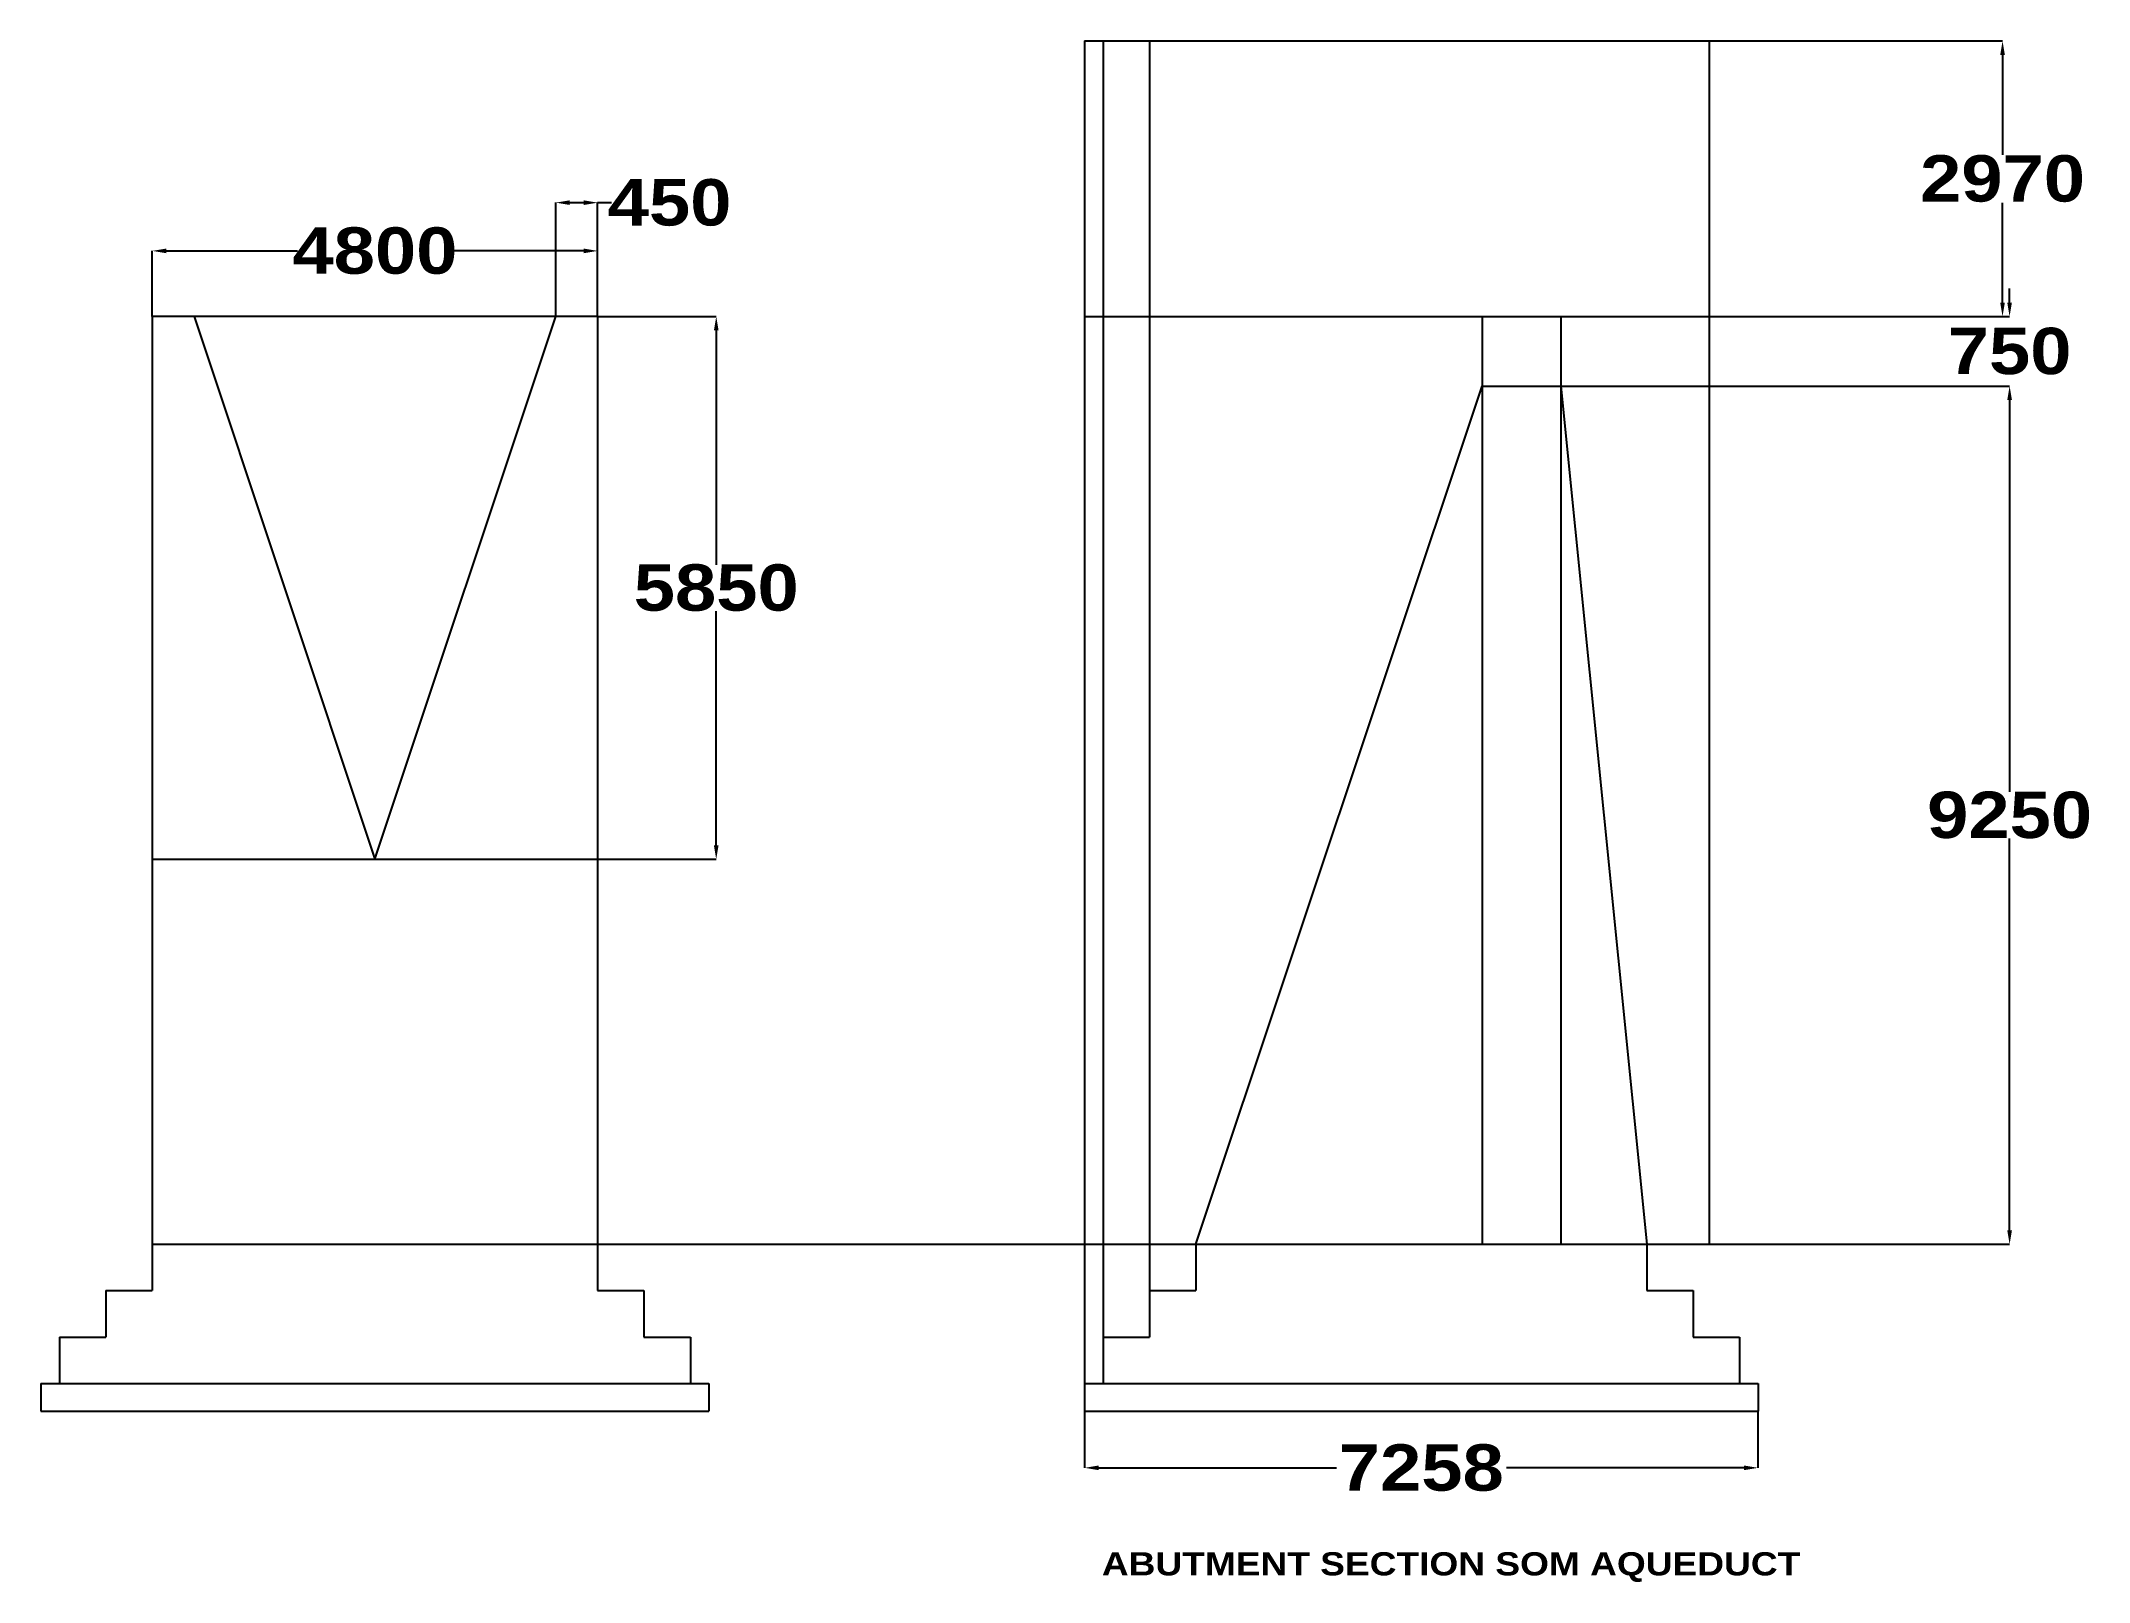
# Model space of a CAD drawing. Header units: inches. Extents: x -15508 to 6568, y -13618 to 2993.
import ezdxf

# ---------------------------------------------------------------- set-up
doc = ezdxf.new("R2010")
doc.units = ezdxf.units.IN
doc.header["$MEASUREMENT"] = 0
doc.styles.get("Standard").update_dxf_attribs({"font": 'ARIBLK.TTF'})
doc.dimstyles.get("Standard").update_dxf_attribs({"dimtxt": 500, "dimasz": 150, "dimexe": 0.18, "dimexo": 0.0625, "dimgap": 0.09, "dimtad": 0, "dimtih": 1, "dimtoh": 1, "dimdec": 0, "dimzin": 0, "dimdsep": 46, "dimtxsty": 'Standard', "dimcen": 0.09, "dimadec": 0, "dimazin": 0, "dimtfac": 1, "dimtdec": 0, "dimtofl": 0, "dimtmove": 0, "dimatfit": 3, "dimfxl": 0, "dimtolj": 1, "dimtzin": 0, "dimarcsym": 0})

# ---------------------------------------------------------------- blocks, each defined once
blk = doc.blocks.new('*D2')
at = {"color": 0, "lineweight": -2}
for p, q in [((2475, 2993), (5637, 2993)), ((5636, 2843), (5636, 1766)), ((5636, 173), (5636, 1249)), ((2475, 23), (5637, 23))]:
    blk.add_line(p, q, dxfattribs=at)
at = {"color": 0}
for points in [[(5611, 2843), (5661, 2843), (5636, 2993)], [(5611, 173), (5661, 173), (5636, 23)]]:
    blk.add_solid(points, dxfattribs=at)
at = {"layer": 'Defpoints', "color": 0}
for p in [(2475, 2993), (2475, 23), (5636, 23)]:
    blk.add_point(p, dxfattribs=at)
at = {"color": 0, "insert": (5636, 1508), "char_height": 500, "attachment_point": 5}
blk.add_mtext('\\A1;2970', dxfattribs=at)
blk = doc.blocks.new('*D3')
at = {"color": 0, "lineweight": -2}
for p, q in [((5712, 173), (5712, 323)), ((875, 23), (5712, 23)), ((875, -727), (5712, -727)), ((5712, -877), (5712, -1027))]:
    blk.add_line(p, q, dxfattribs=at)
at = {"color": 0}
for points in [[(5687, 173), (5737, 173), (5712, 23)], [(5687, -877), (5737, -877), (5712, -727)]]:
    blk.add_solid(points, dxfattribs=at)
at = {"layer": 'Defpoints', "color": 0}
for p in [(875, 23), (875, -727), (5712, -727)]:
    blk.add_point(p, dxfattribs=at)
at = {"color": 0, "insert": (5712, -352), "char_height": 500, "attachment_point": 5}
blk.add_mtext('\\A1;750', dxfattribs=at)
blk = doc.blocks.new('*D4')
at = {"color": 0, "lineweight": -2}
for p, q in [((2475, -727), (5712, -727)), ((5712, -877), (5712, -5102)), ((5712, -9827), (5712, -5602)), ((1800, -9977), (5712, -9977))]:
    blk.add_line(p, q, dxfattribs=at)
at = {"color": 0}
for points in [[(5687, -877), (5737, -877), (5712, -727)], [(5687, -9827), (5737, -9827), (5712, -9977)]]:
    blk.add_solid(points, dxfattribs=at)
at = {"layer": 'Defpoints', "color": 0}
for p in [(2475, -727), (1800, -9977), (5712, -9977)]:
    blk.add_point(p, dxfattribs=at)
at = {"color": 0, "insert": (5712, -5352), "char_height": 500, "attachment_point": 5}
blk.add_mtext('\\A1;9250', dxfattribs=at)
blk = doc.blocks.new('*D7')
at = {"color": 0, "lineweight": -2}
for p, q in [((-9508, 23), (-8228, 23)), ((-8229, -127), (-8229, -2652)), ((-8229, -5678), (-8229, -3152)), ((-9508, -5828), (-8228, -5828))]:
    blk.add_line(p, q, dxfattribs=at)
at = {"color": 0}
for points in [[(-8254, -127), (-8204, -127), (-8229, 23)], [(-8254, -5678), (-8204, -5678), (-8229, -5828)]]:
    blk.add_solid(points, dxfattribs=at)
at = {"layer": 'Defpoints', "color": 0}
for p in [(-9508, 23), (-9508, -5828), (-8229, -5828)]:
    blk.add_point(p, dxfattribs=at)
at = {"color": 0, "insert": (-8229, -2902), "char_height": 500, "attachment_point": 5}
blk.add_mtext('\\A1;5850', dxfattribs=at)
blk = doc.blocks.new('*D8')
at = {"color": 0, "lineweight": -2}
for p, q in [((-14308, 23), (-14308, 730)), ((-14158, 730), (-12741, 730)), ((-9658, 730), (-11074, 730)), ((-9508, 23), (-9508, 730))]:
    blk.add_line(p, q, dxfattribs=at)
at = {"color": 0}
for points in [[(-14158, 755), (-14158, 705), (-14308, 730)], [(-9658, 755), (-9658, 705), (-9508, 730)]]:
    blk.add_solid(points, dxfattribs=at)
at = {"layer": 'Defpoints', "color": 0}
for p in [(-9508, 730), (-14308, 23), (-9508, 23)]:
    blk.add_point(p, dxfattribs=at)
at = {"color": 0, "insert": (-11908, 730), "char_height": 500, "attachment_point": 5}
blk.add_mtext('\\A1;4800', dxfattribs=at)
blk = doc.blocks.new('*D9')
at = {"color": 0, "lineweight": -2}
for p, q in [((-9958, 23), (-9958, 1250)), ((-9808, 1250), (-9658, 1250)), ((-9508, 23), (-9508, 1250)), ((-9508, 1250), (-9358, 1250))]:
    blk.add_line(p, q, dxfattribs=at)
at = {"color": 0}
for points in [[(-9808, 1275), (-9808, 1225), (-9958, 1250)], [(-9658, 1275), (-9658, 1225), (-9508, 1250)]]:
    blk.add_solid(points, dxfattribs=at)
at = {"layer": 'Defpoints', "color": 0}
for p in [(-9508, 1250), (-9958, 23), (-9508, 23)]:
    blk.add_point(p, dxfattribs=at)
at = {"color": 0, "insert": (-8732, 1250), "char_height": 500, "attachment_point": 5}
blk.add_mtext('\\A1;450', dxfattribs=at)
blk = doc.blocks.new('*D10')
at = {"color": 0, "lineweight": -2}
for p, q in [((-4258, -11777), (-4258, -12387)), ((3000, -11777), (3000, -12387)), ((-4108, -12387), (-1545, -12387)), ((2850, -12387), (288, -12387))]:
    blk.add_line(p, q, dxfattribs=at)
at = {"color": 0}
for points in [[(-4108, -12362), (-4108, -12412), (-4258, -12387)], [(2850, -12362), (2850, -12412), (3000, -12387)]]:
    blk.add_solid(points, dxfattribs=at)
at = {"layer": 'Defpoints', "color": 0}
for p in [(-4258, -11777), (3000, -11777), (3000, -12387)]:
    blk.add_point(p, dxfattribs=at)
at = {"color": 0, "insert": (-629, -12387), "char_height": 500, "attachment_point": 5}
blk.add_mtext('\\A1;7258', dxfattribs=at)

msp = doc.modelspace()

# ---------------------------------------------------------------- linework, layer by layer
for p, q in [((-4257.7, 2992.8), (-4257.7, -11477.2)), ((-4257.7, 2992.8), (2475.4, 2992.8)), ((-4057.7, 2992.8), (-4057.7, -10977.2)), ((-3557.7, 2992.8), (-3557.7, -10477.2)), ((2475.4, 2992.8), (2475.4, -9977.2)), ((-14307.6, 22.8), (-14307.6, -9977.2)), ((-9507.6, 22.8), (-14307.6, 22.8)), ((-13857.6, 22.8), (-11907.6, -5827.5)), ((-11907.6, -5827.5), (-9957.6, 22.8)), ((-9507.6, 22.8), (-9507.6, -9977.2)), ((-4257.7, 22.8), (2475.4, 22.8)), ((25.4, 22.8), (25.4, -9977.2)), ((25.4, 22.8), (875.4, 22.8)), ((875.4, 22.8), (875.4, 10.5)), ((875.4, 22.8), (875.4, 10.5)), ((875.4, 22.8), (875.4, -9977.2)), ((-3057.7, -9977.2), (25.4, -727.2)), ((25.4, -727.2), (89.2, -727.2)), ((25.4, -727.2), (875.4, -727.2)), ((875.4, -727.2), (1800.4, -9977.2)), ((-14307.6, -5827.5), (-9507.6, -5827.5)), ((-14307.6, -9977.2), (-14307.6, -10477.2)), ((-14307.6, -9977.2), (2475.4, -9977.2)), ((-9507.7, -9977.2), (-9507.7, -10477.2)), ((-3057.7, -9977.2), (-3057.7, -10477.2)), ((1800.4, -9977.2), (1800.4, -10477.2)), ((-14807.6, -10477.2), (-14307.6, -10477.2)), ((-14807.6, -10477.2), (-14807.6, -10977.2)), ((-9507.7, -10477.2), (-9007.7, -10477.2)), ((-9007.7, -10477.2), (-9007.7, -10977.2)), ((-3557.7, -10477.2), (-3557.7, -10977.2)), ((-3557.7, -10477.2), (-3057.7, -10477.2)), ((1800.4, -10477.2), (2300.4, -10477.2)), ((2300.4, -10477.2), (2300.4, -10977.2)), ((-15307.6, -10977.2), (-14807.6, -10977.2)), ((-15307.6, -10977.2), (-15307.6, -11477.2)), ((-9007.7, -10977.2), (-8507.7, -10977.2)), ((-8507.7, -10977.2), (-8507.7, -11477.2)), ((-4057.7, -10977.2), (-4057.7, -11477.2)), ((-4057.7, -10977.2), (-3557.7, -10977.2)), ((2300.4, -10977.2), (2800.4, -10977.2)), ((2800.4, -10977.2), (2800.4, -11477.2)), ((-15507.6, -11477.2), (-8307.7, -11477.2)), ((-15507.6, -11477.2), (-15507.6, -11777.2)), ((-8307.7, -11477.2), (-8307.6, -11777.2)), ((-4257.7, -11477.2), (-4257.7, -11777.2)), ((-4257.7, -11477.2), (3000.4, -11477.2)), ((3000.4, -11477.2), (3000.4, -11777.2)), ((-15507.6, -11777.2), (-8307.7, -11777.2)), ((-4257.7, -11777.2), (3000.4, -11777.2))]:
    msp.add_line(p, q)

# ---------------------------------------------------------------- texts
at = {"insert": (-4072.3, -13296.4), "char_height": 250, "width": 10004.587, "attachment_point": 1}
msp.add_mtext('ABUTMENT SECTION SOM AQUEDUCT', dxfattribs=at)

# ---------------------------------------------------------------- dimensions: what is measured, and where the dimension line sits
for base, p1, p2, picture, middle in [((5636.5, 22.8), (2475.4, 2992.8), (2475.4, 22.8), '*D2', (5636.5, 1507.8)), ((5711.8, -727.2), (875.4, 22.8), (875.4, -727.2), '*D3', (5711.8, -352.2)), ((-8228.6, -5827.5), (-9507.6, 22.8), (-9507.6, -5827.5), '*D7', (-8228.6, -2902.3)), ((5711.8, -9977.2), (2475.4, -727.2), (1800.4, -9977.2), '*D4', (5711.8, -5352.2))]:
    dim = msp.add_linear_dim(base=base, p1=p1, p2=p2, angle=90, dimstyle='Standard')
    dim.commit()
    dim.dimension.update_dxf_attribs({"geometry": picture, "text_midpoint": middle})
for base, p1, p2, picture, middle in [((-9507.5, 1250), (-9957.6, 22.8), (-9507.5, 22.8), '*D9', (-8732.4, 1250)), ((-9507.5, 729.9), (-14307.6, 22.8), (-9507.5, 22.8), '*D8', (-11907.6, 729.9)), ((3000.4, -12386.5), (-4257.7, -11777.2), (3000.4, -11777.2), '*D10', (-628.7, -12386.5))]:
    dim = msp.add_linear_dim(base=base, p1=p1, p2=p2, dimstyle='Standard')
    dim.commit()
    dim.dimension.update_dxf_attribs({"geometry": picture, "text_midpoint": middle})

doc.saveas('drawing.dxf')
